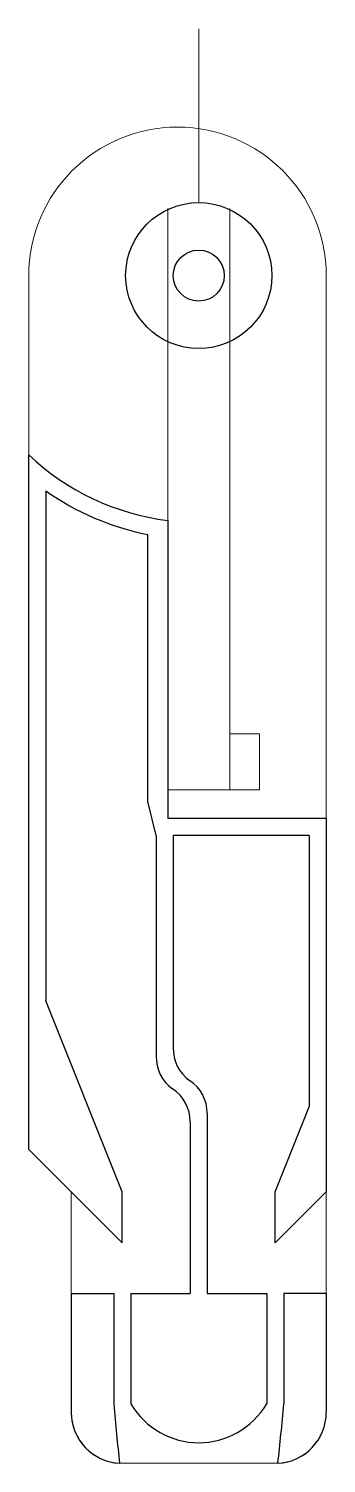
# Model space of a CAD drawing. Header units: millimetres. Extents: x -10 to 7.5, y -70 to 14.6.
import ezdxf

# ---------------------------------------------------------------- set-up
doc = ezdxf.new("R2010")
doc.units = ezdxf.units.MM
doc.layers.add('body', color=18, linetype='Continuous', true_color=0x000000)
for name, color, linetype, lineweight, true_color in [('BottomCover', 3, 'Continuous', 0, 0x00ff00), ('construction', 1, 'Continuous', 0, 0xff0000), ('KeyCover', 30, 'Continuous', 0, 0xff7f00), ('TopCover', 6, 'Continuous', 0, 0xff00ff)]:
    doc.layers.add(name, color=color, linetype=linetype, lineweight=lineweight, true_color=true_color)

msp = doc.modelspace()

# ---------------------------------------------------------------- linework, layer by layer
at = {"layer": 'body'}
for p, q in [((-10, -51.5), (-10, -10.569)), ((-9, -12.681), (-9, -42.75)), ((-1.825, -14.435), (-1.825, -32)), ((-3, -31), (-3, -15.258)), ((-2.5, -33), (-3, -31)), ((7.5, -32), (-1.825, -32)), ((7.5, -32), (7.5, -54)), ((-2.5, -33), (-2.5, -46)), ((-1.5, -33), (-1.5, -45.5)), ((6.5, -33), (-1.5, -33)), ((6.5, -33), (6.5, -49)), ((-4.5, -54), (-9, -42.75)), ((4.5, -54), (6.5, -49)), ((-0.5, -49.872), (-0.5, -60)), ((0.5, -49.372), (0.5, -60)), ((-4.5, -57), (-10, -51.5)), ((-4.5, -57), (-4.5, -54)), ((4.5, -57), (7.5, -54)), ((4.5, -57), (4.5, -54)), ((-7.5, -60), (-7.5, -67)), ((-7.5, -60), (-5, -60)), ((-5, -60), (-5, -66.498)), ((-4, -60), (-4, -66.504)), ((-4, -60), (-0.5, -60)), ((0.5, -60), (4, -60)), ((4, -60), (4, -66.504)), ((7.5, -60), (5, -60)), ((5, -60), (5, -66.498)), ((7.5, -60), (7.5, -67))]:
    msp.add_line(p, q, dxfattribs=at)
for radius in [4.3, 1.5]:
    msp.add_circle((0, 0), radius, dxfattribs=at)
for centre, radius, start, end in [((0, 0), 14.55, 226.58441, 262.79444), ((0, 0), 15.55, 234.63535, 258.87641), ((0.788, -45.57), 2.289, 178.24787, 234.62228), ((-0.212, -46.07), 2.289, 178.24787, 234.62228), ((-2.825, -49.872), 2.325, 0, 56.37441), ((-1.825, -49.372), 2.325, 0, 56.37441), ((-4.5, -67), 3, 180, 267.078), ((4.5, -67), 3, 272.922, 0)]:
    msp.add_arc(centre, radius, start, end, dxfattribs=at)
for centre, major_axis, ratio, start_param, end_param in [((0, -54), (0, -30), 0.183333, 5.142089, 5.274772), ((0, -63.786), (0, -5), 0.953161, 5.287168, 7.279203), ((0, -54), (0, -30), 0.183333, 1.008414, 1.141097)]:
    msp.add_ellipse(centre, major_axis=major_axis, ratio=ratio, start_param=start_param, end_param=end_param, dxfattribs=at)
at = {"layer": 'BottomCover'}
for p, q in [((-10, -51.5), (-10, 0)), ((7.5, 0), (7.5, -67)), ((-7.5, -54), (-10, -51.5)), ((-7.5, -67), (-7.5, -54)), ((4.5, -70), (-4.5, -70))]:
    msp.add_line(p, q, dxfattribs=at)
msp.add_circle((0, 0), 1.5, dxfattribs=at)
for centre, radius, start, end in [((-1.25, 0), 8.75, 0, 180), ((-4.5, -67), 3, 180, 270), ((4.5, -67), 3, 270, 0)]:
    msp.add_arc(centre, radius, start, end, dxfattribs=at)
at = {"layer": 'construction'}
for p, q in [((0, 4.35), (0, 14.55)), ((-1.825, 3.949), (-1.825, -30.3)), ((1.825, 3.949), (1.825, -30.3)), ((3.575, -27), (1.825, -27)), ((3.575, -30.3), (3.575, -27)), ((-1.825, -30.3), (1.825, -30.3)), ((1.825, -30.3), (3.575, -30.3))]:
    msp.add_line(p, q, dxfattribs=at)
at = {"layer": 'KeyCover'}
for p, q in [((-10, -10.569), (-10, 0)), ((7.5, -32), (7.5, 0)), ((-1.825, -14.435), (-1.825, -32)), ((7.5, -32), (-1.825, -32))]:
    msp.add_line(p, q, dxfattribs=at)
msp.add_circle((0, 0), 1.5, dxfattribs=at)
for centre, radius, start, end in [((-1.25, 0), 8.75, 0, 180), ((0, 0), 14.55, 226.58441, 262.79444)]:
    msp.add_arc(centre, radius, start, end, dxfattribs=at)
at = {"layer": 'TopCover'}
for p, q in [((-10, -51.5), (-10, -10.569)), ((-1.825, -14.435), (-1.825, -32)), ((7.5, -32), (-1.825, -32)), ((7.5, -32), (7.5, -67)), ((-7.5, -54), (-10, -51.5)), ((-7.5, -67), (-7.5, -54)), ((4.5, -70), (-4.5, -70))]:
    msp.add_line(p, q, dxfattribs=at)
msp.add_circle((-1.25, 8.745), 0.005, dxfattribs=at)
for centre, radius, start, end in [((0, 0), 14.55, 226.58441, 262.79444), ((-4.5, -67), 3, 180, 270), ((4.5, -67), 3, 270, 0)]:
    msp.add_arc(centre, radius, start, end, dxfattribs=at)

doc.saveas('drawing.dxf')
